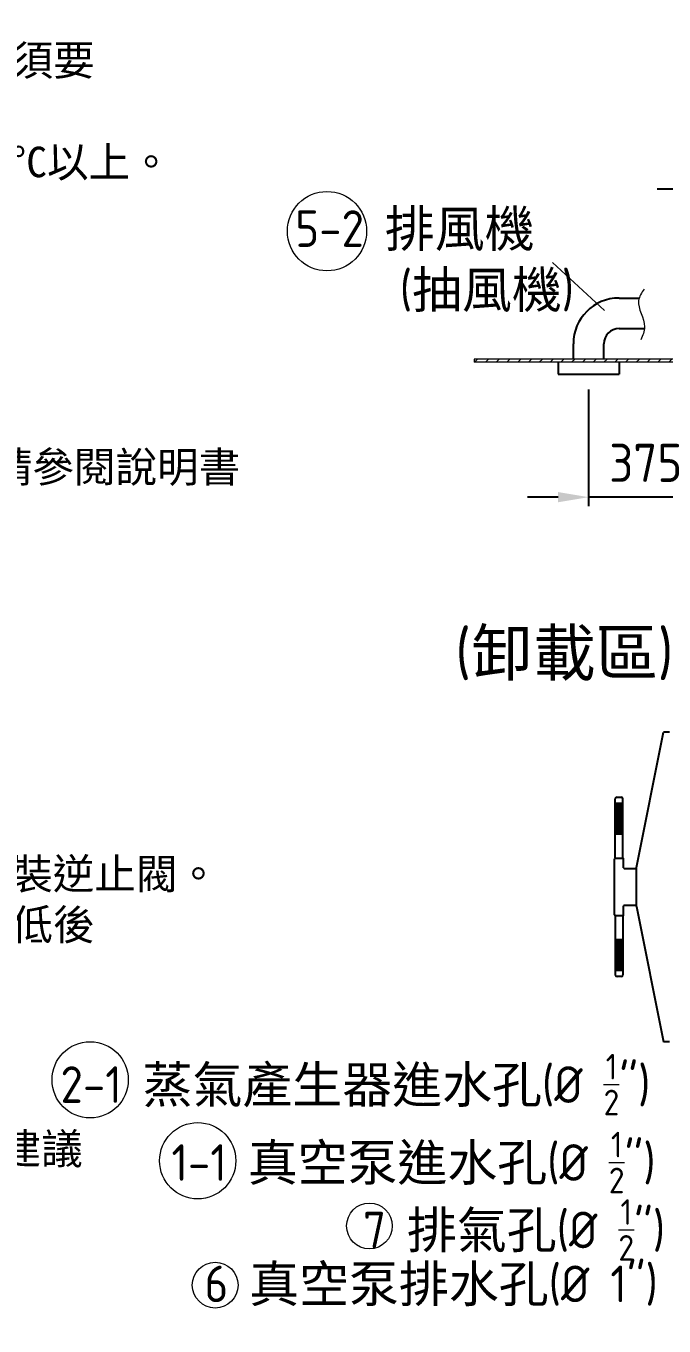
# Model space of a CAD drawing. Header units: millimetres. Extents: x 0 to 16115, y 0 to 11330.
# Drawn here: x 4111 to 6203, y 2826 to 7087 of the extents above; entities that cross this region are included whole.
import ezdxf

# ---------------------------------------------------------------- set-up
doc = ezdxf.new("R2010")
doc.units = ezdxf.units.MM
doc.header["$MEASUREMENT"] = 0
doc.linetypes.add('HIDDEN', pattern=[9.525, 6.35, -3.175])
doc.layers.get('0').update_dxf_attribs({"lineweight": 25})
for name, color, linetype, lineweight in [('D', 3, 'Continuous', 13), ('H', 2, 'HIDDEN', 15), ('S', 4, 'Continuous', 15)]:
    doc.layers.add(name, color=color, linetype=linetype, lineweight=lineweight)
doc.styles.get("Standard").update_dxf_attribs({"font": 'KAIU.TTF'})
doc.styles.add('STU25', font='isocp2.shx')
doc.dimstyles.new('STU25', dxfattribs={"dimscale": 50, "dimtxt": 2.5, "dimasz": 2, "dimexe": 0.6, "dimexo": 1, "dimgap": 1, "dimtad": 1, "dimdsep": 46, "dimtxsty": 'STU25', "dimcen": 2, "dimazin": 2, "dimtfac": 1, "dimtmove": 0, "dimatfit": 3, "dimfxl": 0, "dimtolj": 1, "dimtzin": 0, "dimarcsym": 0})

# ---------------------------------------------------------------- blocks, each defined once
blk = doc.blocks.new('*D14')
at = {"layer": 'D', "color": 0, "lineweight": -2}
for p, q in [((6381, 6484.7), (6381, 6582.4)), ((7511, 6484.7), (7511, 6582.4)), ((6281, 6552.4), (6181, 6552.4)), ((6381, 6552.4), (7511, 6552.4)), ((7611, 6552.4), (7711, 6552.4))]:
    blk.add_line(p, q, dxfattribs=at)
at = {"layer": 'D', "color": 0}
for points in [[(6281, 6569.1), (6281, 6535.8), (6381, 6552.4)], [(7611, 6569.1), (7611, 6535.8), (7511, 6552.4)]]:
    blk.add_solid(points, dxfattribs=at)
at = {"layer": 'Defpoints', "color": 0}
for p in [(7511, 6552.4), (6381, 6434.7), (7511, 6434.7)]:
    blk.add_point(p, dxfattribs=at)
at = {"layer": 'D', "color": 0, "insert": (6946, 6681.2), "char_height": 125, "attachment_point": 5, "style": 'STU25'}
blk.add_mtext('\\A1;1130({\\f標楷體|b0|i0|c136|p65;滅菌區})', dxfattribs=at)
blk = doc.blocks.new('*D17')
at = {"layer": 'D', "color": 0, "linetype": 'Continuous', "lineweight": -2}
for p, q in [((5956, 5895.6), (5956, 5512.7)), ((6331, 5895.6), (6331, 5512.7)), ((5856, 5542.7), (5756, 5542.7)), ((6331, 5542.7), (5956, 5542.7)), ((6431, 5542.7), (6531, 5542.7))]:
    blk.add_line(p, q, dxfattribs=at)
at = {"layer": 'D', "color": 0, "linetype": 'Continuous'}
for points in [[(5856, 5559.4), (5856, 5526), (5956, 5542.7)], [(6431, 5559.4), (6431, 5526), (6331, 5542.7)]]:
    blk.add_solid(points, dxfattribs=at)
at = {"layer": 'Defpoints', "color": 0, "linetype": 'Continuous'}
for p in [(5956, 5945.6), (6331, 5945.6), (5956, 5542.7)]:
    blk.add_point(p, dxfattribs=at)
at = {"layer": 'D', "color": 0, "linetype": 'Continuous', "insert": (6143.5, 5655.2), "char_height": 125, "attachment_point": 5, "style": 'STU25'}
blk.add_mtext('\\A1;375', dxfattribs=at)

msp = doc.modelspace()

# ---------------------------------------------------------------- hatches: boundary and pattern name
at = {"layer": 'H'}
h = msp.add_hatch(dxfattribs=at)
h.set_pattern_fill('ANSI31', color=256, scale=200, style=0)
h.set_pattern_definition([(45, (224591.924, 24317.516), (-17.6776695, 17.6776695), [])])
h.paths.add_polyline_path([(6331.014, 5994.746), (5581.014, 5994.746), (5581.014, 5984.746), (6331.014, 5984.746)])

# ---------------------------------------------------------------- linework, layer by layer
at = {"linetype": 'Continuous'}
for p, q in [((6056.014, 6195.494), (6121.935, 6195.494)), ((6056.014, 6095.494), (6139.309, 6095.494)), ((5906.014, 5994.746), (5906.014, 6045.494)), ((6006.014, 5994.746), (6006.014, 6045.494)), ((5856.014, 5984.746), (5856.014, 5945.603)), ((6056.014, 5984.746), (6056.014, 5945.603)), ((5856.014, 5945.603), (6056.014, 5945.603))]:
    msp.add_line(p, q, dxfattribs=at)
for p, q in [((6113.015, 4329.246), (6202.014, 4772.746)), ((6221.014, 4772.746), (6202.014, 4772.746)), ((6043.315, 4359.352), (6043.315, 4553.352)), ((6043.315, 4539.352), (6068.715, 4539.352)), ((6043.315, 4521.539), (6061.129, 4539.352)), ((6043.315, 4519.539), (6063.129, 4539.352)), ((6043.315, 4517.539), (6065.129, 4539.352)), ((6043.315, 4515.539), (6067.129, 4539.352)), ((6043.315, 4535.539), (6047.129, 4539.352)), ((6043.315, 4537.539), (6045.129, 4539.352)), ((6043.315, 4527.539), (6055.129, 4539.352)), ((6043.315, 4525.539), (6057.129, 4539.352)), ((6043.315, 4523.539), (6059.129, 4539.352)), ((6043.315, 4533.539), (6049.129, 4539.352)), ((6043.315, 4531.539), (6051.129, 4539.352)), ((6043.315, 4529.539), (6053.129, 4539.352)), ((6043.315, 4513.539), (6068.715, 4538.939)), ((6043.315, 4537.775), (6068.715, 4512.375)), ((6043.315, 4511.539), (6068.715, 4536.939)), ((6043.315, 4535.775), (6068.715, 4510.375)), ((6043.315, 4509.539), (6068.715, 4534.939)), ((6043.315, 4533.775), (6068.715, 4508.375)), ((6043.315, 4507.539), (6068.715, 4532.939)), ((6043.315, 4531.775), (6068.715, 4506.375)), ((6043.315, 4505.539), (6068.715, 4530.939)), ((6043.315, 4529.775), (6068.715, 4504.375)), ((6043.315, 4503.539), (6068.715, 4528.939)), ((6043.315, 4527.775), (6068.715, 4502.375)), ((6043.315, 4501.539), (6068.715, 4526.939)), ((6043.315, 4525.775), (6068.715, 4500.375)), ((6043.315, 4499.539), (6068.715, 4524.939)), ((6043.315, 4523.775), (6068.715, 4498.375)), ((6043.315, 4497.539), (6068.715, 4522.939)), ((6043.315, 4521.775), (6068.715, 4496.375)), ((6043.315, 4495.539), (6068.715, 4520.939)), ((6043.315, 4519.775), (6068.715, 4494.375)), ((6043.315, 4493.539), (6068.715, 4518.939)), ((6043.315, 4517.775), (6068.715, 4492.375)), ((6043.738, 4539.352), (6068.715, 4514.375)), ((6045.738, 4539.352), (6068.715, 4516.375)), ((6047.738, 4539.352), (6068.715, 4518.375)), ((6049.315, 4559.352), (6062.715, 4559.352)), ((6049.738, 4539.352), (6068.715, 4520.375)), ((6051.738, 4539.352), (6068.715, 4522.375)), ((6053.738, 4539.352), (6068.715, 4524.375)), ((6055.738, 4539.352), (6068.715, 4526.375)), ((6057.738, 4539.352), (6068.715, 4528.375)), ((6059.738, 4539.352), (6068.715, 4530.375)), ((6061.738, 4539.352), (6068.715, 4532.375)), ((6063.738, 4539.352), (6068.715, 4534.375)), ((6065.738, 4539.352), (6068.715, 4536.375)), ((6067.738, 4539.352), (6068.715, 4538.375)), ((6068.715, 4359.352), (6068.715, 4553.352)), ((6043.315, 4491.539), (6068.715, 4516.939)), ((6043.315, 4515.775), (6068.715, 4490.375)), ((6043.315, 4489.539), (6068.715, 4514.939)), ((6043.315, 4513.775), (6068.715, 4488.375)), ((6043.315, 4487.539), (6068.715, 4512.939)), ((6043.315, 4511.775), (6068.715, 4486.375)), ((6043.315, 4485.539), (6068.715, 4510.939)), ((6043.315, 4509.775), (6068.715, 4484.375)), ((6043.315, 4483.539), (6068.715, 4508.939)), ((6043.315, 4507.775), (6068.715, 4482.375)), ((6043.315, 4481.539), (6068.715, 4506.939)), ((6043.315, 4505.775), (6068.715, 4480.375)), ((6043.315, 4479.539), (6068.715, 4504.939)), ((6043.315, 4503.775), (6068.715, 4478.375)), ((6043.315, 4477.539), (6068.715, 4502.939)), ((6043.315, 4501.775), (6068.715, 4476.375)), ((6043.315, 4475.539), (6068.715, 4500.939)), ((6043.315, 4499.775), (6068.715, 4474.375)), ((6043.315, 4473.539), (6068.715, 4498.939)), ((6043.315, 4497.775), (6068.715, 4472.375)), ((6043.315, 4471.539), (6068.715, 4496.939)), ((6043.315, 4495.775), (6068.715, 4470.375)), ((6043.315, 4469.539), (6068.715, 4494.939)), ((6043.315, 4493.775), (6068.715, 4468.375)), ((6043.315, 4467.539), (6068.715, 4492.939)), ((6043.315, 4491.775), (6068.715, 4466.375)), ((6043.315, 4465.539), (6068.715, 4490.939)), ((6043.315, 4489.775), (6068.715, 4464.375)), ((6043.315, 4463.539), (6068.715, 4488.939)), ((6043.315, 4487.775), (6068.715, 4462.375)), ((6043.315, 4461.539), (6068.715, 4486.939)), ((6043.315, 4485.775), (6068.715, 4460.375)), ((6043.315, 4459.539), (6068.715, 4484.939)), ((6043.315, 4483.775), (6068.715, 4458.375)), ((6043.315, 4457.539), (6068.715, 4482.939)), ((6043.315, 4481.775), (6068.715, 4456.375)), ((6043.315, 4455.539), (6068.715, 4480.939)), ((6043.315, 4479.775), (6068.715, 4454.375)), ((6043.315, 4453.539), (6068.715, 4478.939)), ((6043.315, 4477.775), (6068.715, 4452.375)), ((6043.315, 4451.539), (6068.715, 4476.939)), ((6043.315, 4475.775), (6068.715, 4450.375)), ((6043.315, 4449.539), (6068.715, 4474.939)), ((6043.315, 4473.775), (6068.715, 4448.375)), ((6043.315, 4447.539), (6068.715, 4472.939)), ((6043.315, 4471.775), (6068.715, 4446.375)), ((6043.315, 4445.539), (6068.715, 4470.939)), ((6043.315, 4469.775), (6068.715, 4444.375)), ((6043.315, 4443.539), (6068.715, 4468.939)), ((6043.315, 4467.775), (6068.715, 4442.375)), ((6043.315, 4441.539), (6068.715, 4466.939)), ((6043.315, 4465.775), (6068.715, 4440.375)), ((6043.315, 4439.539), (6068.715, 4464.939)), ((6043.315, 4463.775), (6067.738, 4439.352)), ((6043.315, 4461.775), (6065.738, 4439.352)), ((6043.315, 4459.775), (6063.738, 4439.352)), ((6043.315, 4457.775), (6061.738, 4439.352)), ((6043.315, 4455.775), (6059.738, 4439.352)), ((6043.315, 4453.775), (6057.738, 4439.352)), ((6043.315, 4451.775), (6055.738, 4439.352)), ((6043.315, 4449.775), (6053.738, 4439.352)), ((6043.315, 4447.775), (6051.738, 4439.352)), ((6043.315, 4445.775), (6049.738, 4439.352)), ((6043.315, 4443.775), (6047.738, 4439.352)), ((6043.315, 4441.775), (6045.738, 4439.352)), ((6043.315, 4439.352), (6068.715, 4439.352)), ((6045.129, 4439.352), (6068.715, 4462.939)), ((6047.129, 4439.352), (6068.715, 4460.939)), ((6049.129, 4439.352), (6068.715, 4458.939)), ((6051.129, 4439.352), (6068.715, 4456.939)), ((6053.129, 4439.352), (6068.715, 4454.939)), ((6055.129, 4439.352), (6068.715, 4452.939)), ((6057.129, 4439.352), (6068.715, 4450.939)), ((6059.129, 4439.352), (6068.715, 4448.939)), ((6061.129, 4439.352), (6068.715, 4446.939)), ((6063.129, 4439.352), (6068.715, 4444.939)), ((6065.129, 4439.352), (6068.715, 4442.939)), ((6067.129, 4439.352), (6068.715, 4440.939)), ((6041.015, 4173.14), (6041.015, 4357.352)), ((6043.015, 4359.352), (6069.015, 4359.352)), ((6071.015, 4327.746), (6071.015, 4357.352)), ((6073.015, 4325.746), (6113.015, 4325.746)), ((6113.015, 4201.246), (6113.015, 4329.246)), ((6071.015, 4173.14), (6071.015, 4202.746)), ((6073.015, 4204.746), (6113.015, 4204.746)), ((6113.015, 4201.246), (6202.014, 3757.746)), ((6043.015, 4171.14), (6069.015, 4171.14)), ((6043.315, 4171.14), (6043.315, 3977.14)), ((6068.715, 4171.14), (6068.715, 3977.14)), ((6068.715, 4091.14), (6043.315, 4091.14)), ((6066.902, 4091.14), (6043.315, 4067.553)), ((6064.902, 4091.14), (6043.315, 4069.553)), ((6062.902, 4091.14), (6043.315, 4071.553)), ((6060.902, 4091.14), (6043.315, 4073.553)), ((6044.902, 4091.14), (6043.315, 4089.553)), ((6050.902, 4091.14), (6043.315, 4083.553)), ((6048.902, 4091.14), (6043.315, 4085.553)), ((6046.902, 4091.14), (6043.315, 4087.553)), ((6056.902, 4091.14), (6043.315, 4077.553)), ((6054.902, 4091.14), (6043.315, 4079.553)), ((6052.902, 4091.14), (6043.315, 4081.553)), ((6058.902, 4091.14), (6043.315, 4075.553)), ((6068.715, 4066.717), (6044.293, 4091.14)), ((6068.715, 4068.717), (6046.293, 4091.14)), ((6068.715, 4070.717), (6048.293, 4091.14)), ((6068.715, 4072.717), (6050.293, 4091.14)), ((6068.715, 4074.717), (6052.293, 4091.14)), ((6068.715, 4076.717), (6054.293, 4091.14)), ((6068.715, 4078.717), (6056.293, 4091.14)), ((6068.715, 4080.717), (6058.293, 4091.14)), ((6068.715, 4082.717), (6060.293, 4091.14)), ((6068.715, 4084.717), (6062.293, 4091.14)), ((6068.715, 4086.717), (6064.293, 4091.14)), ((6068.715, 4088.717), (6066.293, 4091.14)), ((6068.715, 4090.953), (6043.315, 4065.553)), ((6068.715, 4064.717), (6043.315, 4090.117)), ((6068.715, 4088.953), (6043.315, 4063.553)), ((6068.715, 4062.717), (6043.315, 4088.117)), ((6068.715, 4086.953), (6043.315, 4061.553)), ((6068.715, 4060.717), (6043.315, 4086.117)), ((6068.715, 4084.953), (6043.315, 4059.553)), ((6068.715, 4058.717), (6043.315, 4084.117)), ((6068.715, 4082.953), (6043.315, 4057.553)), ((6068.715, 4056.717), (6043.315, 4082.117)), ((6068.715, 4080.953), (6043.315, 4055.553)), ((6068.715, 4054.717), (6043.315, 4080.117)), ((6068.715, 4078.953), (6043.315, 4053.553)), ((6068.715, 4052.717), (6043.315, 4078.117)), ((6068.715, 4076.953), (6043.315, 4051.553)), ((6068.715, 4050.717), (6043.315, 4076.117)), ((6068.715, 4074.953), (6043.315, 4049.553)), ((6068.715, 4048.717), (6043.315, 4074.117)), ((6068.715, 4072.953), (6043.315, 4047.553)), ((6068.715, 4046.717), (6043.315, 4072.117)), ((6068.715, 4070.953), (6043.315, 4045.553)), ((6068.715, 4044.717), (6043.315, 4070.117)), ((6068.715, 4068.953), (6043.315, 4043.553)), ((6068.715, 4042.717), (6043.315, 4068.117)), ((6068.715, 4066.953), (6043.315, 4041.553)), ((6068.715, 4040.717), (6043.315, 4066.117)), ((6068.715, 4064.953), (6043.315, 4039.553)), ((6068.715, 4038.717), (6043.315, 4064.117)), ((6068.715, 4062.953), (6043.315, 4037.553)), ((6068.715, 4036.717), (6043.315, 4062.117)), ((6068.715, 4060.953), (6043.315, 4035.553)), ((6068.715, 4034.717), (6043.315, 4060.117)), ((6068.715, 4058.953), (6043.315, 4033.553)), ((6068.715, 4032.717), (6043.315, 4058.117)), ((6068.715, 4056.953), (6043.315, 4031.553)), ((6068.715, 4030.717), (6043.315, 4056.117)), ((6068.715, 4054.953), (6043.315, 4029.553)), ((6068.715, 4028.717), (6043.315, 4054.117)), ((6068.715, 4052.953), (6043.315, 4027.553)), ((6068.715, 4026.717), (6043.315, 4052.117)), ((6068.715, 4050.953), (6043.315, 4025.553)), ((6068.715, 4024.717), (6043.315, 4050.117)), ((6068.715, 4048.953), (6043.315, 4023.553)), ((6068.715, 4022.717), (6043.315, 4048.117)), ((6068.715, 4046.953), (6043.315, 4021.553)), ((6068.715, 4020.717), (6043.315, 4046.117)), ((6068.715, 4044.953), (6043.315, 4019.553)), ((6068.715, 4018.717), (6043.315, 4044.117)), ((6068.715, 4042.953), (6043.315, 4017.553)), ((6068.715, 4016.717), (6043.315, 4042.117)), ((6068.715, 4040.953), (6043.315, 4015.553)), ((6068.715, 4014.717), (6043.315, 4040.117)), ((6068.715, 4038.953), (6043.315, 4013.553)), ((6068.715, 4012.717), (6043.315, 4038.117)), ((6068.715, 4036.953), (6043.315, 4011.553)), ((6068.715, 4010.717), (6043.315, 4036.117)), ((6068.715, 4034.953), (6043.315, 4009.553)), ((6068.715, 4008.717), (6043.315, 4034.117)), ((6068.715, 4032.953), (6043.315, 4007.553)), ((6068.715, 4006.717), (6043.315, 4032.117)), ((6068.715, 4030.953), (6043.315, 4005.553)), ((6068.715, 4004.717), (6043.315, 4030.117)), ((6068.715, 4028.953), (6043.315, 4003.553)), ((6068.715, 4002.717), (6043.315, 4028.117)), ((6068.715, 4026.953), (6043.315, 4001.553)), ((6068.715, 4000.717), (6043.315, 4026.117)), ((6068.715, 4024.953), (6043.315, 3999.553)), ((6068.715, 3998.717), (6043.315, 4024.117)), ((6068.715, 4022.953), (6043.315, 3997.553)), ((6068.715, 3996.717), (6043.315, 4022.117)), ((6068.715, 4020.953), (6043.315, 3995.553)), ((6068.715, 3994.717), (6043.315, 4020.117)), ((6068.715, 4018.953), (6043.315, 3993.553)), ((6068.715, 3992.717), (6043.315, 4018.117)), ((6068.715, 4016.953), (6043.315, 3991.553)), ((6068.293, 3991.14), (6043.315, 4016.117)), ((6066.293, 3991.14), (6043.315, 4014.117)), ((6064.293, 3991.14), (6043.315, 4012.117)), ((6062.293, 3991.14), (6043.315, 4010.117)), ((6060.293, 3991.14), (6043.315, 4008.117)), ((6058.293, 3991.14), (6043.315, 4006.117)), ((6068.715, 4014.953), (6044.902, 3991.14)), ((6068.715, 4012.953), (6046.902, 3991.14)), ((6068.715, 4010.953), (6048.902, 3991.14)), ((6068.715, 4008.953), (6050.902, 3991.14)), ((6068.715, 4006.953), (6052.902, 3991.14)), ((6056.293, 3991.14), (6043.315, 4004.117)), ((6054.293, 3991.14), (6043.315, 4002.117)), ((6052.293, 3991.14), (6043.315, 4000.117)), ((6050.293, 3991.14), (6043.315, 3998.117)), ((6048.293, 3991.14), (6043.315, 3996.117)), ((6046.293, 3991.14), (6043.315, 3994.117)), ((6044.293, 3991.14), (6043.315, 3992.117)), ((6068.715, 3991.14), (6043.315, 3991.14)), ((6062.715, 3971.14), (6049.315, 3971.14)), ((6068.715, 4004.953), (6054.902, 3991.14)), ((6068.715, 4002.953), (6056.902, 3991.14)), ((6068.715, 4000.953), (6058.902, 3991.14)), ((6068.715, 3998.953), (6060.902, 3991.14)), ((6068.715, 3996.953), (6062.902, 3991.14)), ((6068.715, 3994.953), (6064.902, 3991.14)), ((6068.715, 3992.953), (6066.902, 3991.14)), ((6221.014, 3757.746), (6202.014, 3757.746))]:
    msp.add_line(p, q)
for radius in [150, 50]:
    msp.add_arc((6056.014, 6045.494), radius, 90, 180, dxfattribs=at)
for centre, radius, start, end in [((6049.315, 4553.352), 6, 90, 180), ((6062.715, 4553.352), 6, 0, 90), ((6043.015, 4357.352), 2, 90, 180), ((6069.015, 4357.352), 2, 0, 90), ((6073.015, 4327.746), 2, 180, 270), ((6073.015, 4202.746), 2, 90, 180), ((6043.015, 4173.14), 2, 180, 270), ((6069.015, 4173.14), 2, 270, 0), ((6049.315, 3977.14), 6, 180, 270), ((6062.715, 3977.14), 6, 270, 0)]:
    msp.add_arc(centre, radius, start, end)
at = {"layer": 'D'}
msp.add_line((6008.726, 6154.911), (5838.159, 6311.842), dxfattribs=at)
for centre, radius in [((5098.194, 6414.699), 130), ((4321.454, 3632.648), 125), ((4674.27, 3367.451), 125), ((5237.412, 3153.682), 75), ((4731.486, 2959.616), 75)]:
    msp.add_circle(centre, radius, dxfattribs=at)
msp.add_spline([(6138.249, 6225.071), (6119.987, 6187.167), (6139.654, 6100.829), (6127.011, 6058.713)], degree=3, dxfattribs=at)
at = {"layer": 'S'}
msp.add_line((5581.014, 5994.746), (5581.014, 5984.746), dxfattribs=at)
at = {"layer": 'S', "linetype": 'Continuous'}
for p, q in [((6331.014, 5994.746), (5581.014, 5994.746)), ((6331.014, 5984.746), (5581.014, 5984.746))]:
    msp.add_line(p, q, dxfattribs=at)

# ---------------------------------------------------------------- texts
at = {"layer": 'D', "color": 11, "attachment_point": 1}
for s, insert, char_height in [('1.冷水管路接頭(真空泵供水)：∮1/2"，水溫25%%DC，每一行程總耗水量\\P 約10~300公升(耗水量依乾燥行程時間而定)真空泵每分鐘耗水量約10公\\P 升、水壓0.5~10 bar、水硬度0.9%%DfH(0.09mmol/L)、pH 7~9、水含氯量\\P ≦0.1 mg/l，管路可安置於牆內，但須配有可隨時取得的鑰匙。\\P2.蒸氣產生器出水:∮1/2"，水溫25%%DC，每一滅菌行程大約消耗>45公升\\P ，水壓0.5~10 bar，水硬度≦0.2%%DfH(0.02mmol/L)，酸鹼質pH 5~7，\\P 導電率≦15μS/cm管路可安置於牆內，但須配有可隨時取得的鑰匙。\\P\\P注意：維修或清潔保養時，如將蒸汽產生器的水排放後，必須要\\P      另外加計15公升水量。\\P3.排水管路∮1"以上金屬管，必須抗腐蝕2"G，並且需耐100%%DC以上。 \\P4.電氣控制箱，15kWx2，線長4 m。(配線至滅菌鍋)\\P    \\P\\P\\P注意:配線請依當地法規規定配置。\\P{\\fDFKai-SB|b0|i0|c136|p65;注意:三相系統有可能會有相位交錯問題需進行相位交換，請參閱說明書\\P     或維修手冊。}\\P5.排風機需加柵網，排風量200 Kcal/h。(載體區域)\\P5-1.排風機需加柵網，排風量400 Kcal/h。(滅菌區域)\\P5-2.排風機需加柵網，排風量200 Kcal/h。(卸載區域)\\P\\P注意:(卸載區域)空調須獨立安裝，不得與其他區相通。\\P\\P6.蒸氣產生器排水管(6)及儀器之(7)排氣管於管路裝配時加裝逆止閥。\\PB.為維持儀器乾燥之效能及排水效能，將儀器水平調整至前低後\\P  高，其傾斜角度約略為1%%D~2%%D。', (517.379, 8358.664), 100), ('{\\Fisocp2.shx;\\C3;(\\f標楷體|b0|i0|c136|p65;卸載區\\Fisocp2.shx;)}', (5519.493, 5107.451), 150), ('重要事項：滅菌區環境條件:\\P-滅菌區的溫、濕度必須控制在40%%DC，85%RH以下\\P-滅菌區的環境控制，與上述第5~5-2項有直接關連，本公司建議\\P 排風系統需由專業公司計算後配管。\\P\\P注意：\\P- 配線至滅菌鍋的電線，必須放置於密封型配管中。\\P- 圖示中的排風系統僅對本滅菌鍋計算熱量散逸，且必須與滅菌\\P  區的空調系統隔離。\\P- 滅菌鍋尺寸:610x915x1200mm (寬x高x深)\\P- 外型尺寸:1740x2073x1230mm (寬x高x深)\\P- 所有的排放標準必須遵照當地法令之要求。\\P- 如果沒有天花夾層者，排風系統就必須安裝於牆壁，且其排風\\P  量必須等同於有飾板的排風量，以便將空氣排出建築物，且必\\P  須加裝柵網。\\P- 本圖所標示的安裝及配管，概由買方負擔。\\P- 假如安裝過程採用非本圖標示的接頭而遭遇問題時，請與本公\\P  司聯繫以便取得技術諮詢服務。\\P- 本圖標示的尺寸蓋以計算至牆的表面為之。\\P- 維修保養區必須要有充足的照明亮度。', (479.111, 3790.417), 100)]:
    msp.add_mtext(s, dxfattribs=dict(at, insert=insert, char_height=char_height))
at = {"layer": 'D', "color": 11, "char_height": 120, "attachment_point": 1, "style": 'STU25'}
for s, insert in [('{\\C3;5-2 \\f標楷體|b0|i0|c136|p65;排風機\\P\\Fisocp2.shx;     (\\f標楷體|b0|i0|c136|p65;抽風機\\Fisocp2.shx;)}', (4993.917, 6483.118)), ('\\A1;{\\C3;2-1 \\f標楷體|b0|i0|c136|p65;蒸氣產生器進水孔\\Fisocp2.shx;(%%c \\H0.7x;\\S1/2;\\H1.429x;")}', (4224.071, 3717.9)), ('\\A1;{\\C3;1-1 \\f標楷體|b0|i0|c136|p65;真空泵進水孔\\Fisocp2.shx;(%%c \\H0.7x;\\S1/2;\\H1.429x;")}', (4588.225, 3462.382)), ('\\A1;{\\C3;7 \\f標楷體|b0|i0|c136|p65;排氣孔\\Fisocp2.shx;(%%c \\H0.7x;\\S1/2;\\H1.429x;")}', (5216.344, 3241.382)), ('{\\C3;6 \\f標楷體|b0|i0|c136|p65;真空泵排水孔\\Fisocp2.shx;(%%c 1")}', (4696.35, 3023.832))]:
    msp.add_mtext(s, dxfattribs=dict(at, insert=insert))

# ---------------------------------------------------------------- dimensions: what is measured, and where the dimension line sits
at = {"layer": 'D'}
dim = msp.add_linear_dim(base=(7511.014, 6552.426), p1=(6381.014, 6434.746), p2=(7511.014, 6434.746), text='<>({\\f標楷體|b0|i0|c136|p65;滅菌區})', dimstyle='STU25', dxfattribs=at)
dim.commit()
dim.dimension.update_dxf_attribs({"geometry": '*D14', "text_midpoint": (6946.014, 6552.426), "dimtype": 160})
at = {"layer": 'D', "linetype": 'Continuous'}
dim = msp.add_linear_dim(base=(5956.014, 5542.707), p1=(6331.014, 5945.603), p2=(5956.014, 5945.603), angle=180, dimstyle='STU25', dxfattribs=at)
dim.commit()
dim.dimension.update_dxf_attribs({"geometry": '*D17', "text_midpoint": (6143.514, 5542.707), "dimtype": 160})

doc.saveas('drawing.dxf')
